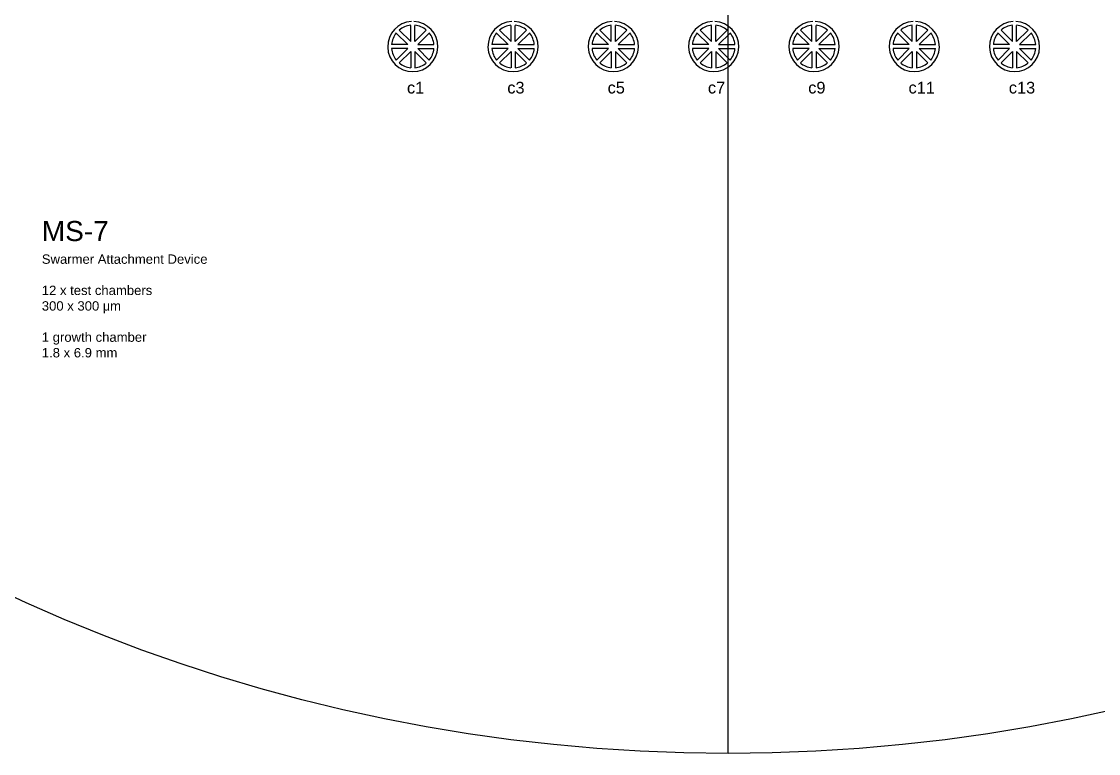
# Model space of a CAD drawing. Extents: x 1828 to 103828, y 11639 to 113639.
# Drawn here: x 31699 to 63908, y 11639 to 33539 of the extents above; entities that cross this region are included whole.
import ezdxf

# ---------------------------------------------------------------- set-up
doc = ezdxf.new("R2010")
doc.units = 13
for name, color, linetype in [('Control - FILL', 40, 'Continuous'), ('Control - SU8', 10, 'Continuous'), ('Flow - SU8', 140, 'Continuous'), ('OPAQUE', 10, 'Continuous')]:
    doc.layers.add(name, color=color, linetype=linetype)
doc.styles.get("Standard").update_dxf_attribs({"font": 'arial.ttf', "height": 250})

msp = doc.modelspace()

# ---------------------------------------------------------------- linework, layer by layer
msp.add_line((52828, 11639), (52828, 113639))
msp.add_line((52828, 11639), (52828, 113639))
at = {"layer": 'Control - FILL'}
for p, q in [((43251, 32851), (42907, 33195)), ((43338, 32938), (42994, 33282)), ((43338, 32938), (43338, 33424)), ((43461, 32938), (43461, 33424)), ((43461, 32938), (43805, 33282)), ((43547, 32851), (43891, 33195)), ((46251, 32851), (45907, 33195)), ((46338, 32938), (45994, 33282)), ((46338, 32938), (46338, 33424)), ((46461, 32938), (46461, 33424)), ((46461, 32938), (46805, 33282)), ((46547, 32851), (46891, 33195)), ((49251, 32851), (48907, 33195)), ((49338, 32938), (48994, 33282)), ((49338, 32938), (49338, 33424)), ((49461, 32938), (49461, 33424)), ((49461, 32938), (49805, 33282)), ((49547, 32851), (49891, 33195)), ((52251, 32851), (51907, 33195)), ((52338, 32938), (51994, 33282)), ((52338, 32938), (52338, 33424)), ((52461, 32938), (52461, 33424)), ((52461, 32938), (52805, 33282)), ((52547, 32851), (52891, 33195)), ((55251, 32851), (54907, 33195)), ((55338, 32938), (54994, 33282)), ((55338, 32938), (55338, 33424)), ((55461, 32938), (55461, 33424)), ((55461, 32938), (55805, 33282)), ((55547, 32851), (55891, 33195)), ((58251, 32851), (57907, 33195)), ((58338, 32938), (57994, 33282)), ((58338, 32938), (58338, 33424)), ((58461, 32938), (58461, 33424)), ((58461, 32938), (58805, 33282)), ((58547, 32851), (58891, 33195)), ((61251, 32851), (60907, 33195)), ((61338, 32938), (60994, 33282)), ((61338, 32938), (61338, 33424)), ((61461, 32938), (61461, 33424)), ((61461, 32938), (61805, 33282)), ((61547, 32851), (61891, 33195)), ((43251, 32851), (42765, 32851)), ((43251, 32728), (42765, 32728)), ((43251, 32728), (42907, 32384)), ((43338, 32642), (42994, 32298)), ((43338, 32642), (43338, 32155)), ((43461, 32642), (43461, 32155)), ((43461, 32642), (43805, 32298)), ((43547, 32851), (44034, 32851)), ((43547, 32728), (44034, 32728)), ((43547, 32728), (43891, 32384)), ((46251, 32851), (45765, 32851)), ((46251, 32728), (45765, 32728)), ((46251, 32728), (45907, 32384)), ((46338, 32642), (45994, 32298)), ((46338, 32642), (46338, 32155)), ((46461, 32642), (46461, 32155)), ((46461, 32642), (46805, 32298)), ((46547, 32851), (47034, 32851)), ((46547, 32728), (47034, 32728)), ((46547, 32728), (46891, 32384)), ((49251, 32851), (48765, 32851)), ((49251, 32728), (48765, 32728)), ((49251, 32728), (48907, 32384)), ((49338, 32642), (48994, 32298)), ((49338, 32642), (49338, 32155)), ((49461, 32642), (49461, 32155)), ((49461, 32642), (49805, 32298)), ((49547, 32851), (50034, 32851)), ((49547, 32728), (50034, 32728)), ((49547, 32728), (49891, 32384)), ((52251, 32851), (51765, 32851)), ((52251, 32728), (51765, 32728)), ((52251, 32728), (51907, 32384)), ((52338, 32642), (51994, 32298)), ((52338, 32642), (52338, 32155)), ((52461, 32642), (52461, 32155)), ((52461, 32642), (52805, 32298)), ((52547, 32851), (53034, 32851)), ((52547, 32728), (53034, 32728)), ((52547, 32728), (52891, 32384)), ((55251, 32851), (54765, 32851)), ((55251, 32728), (54765, 32728)), ((55251, 32728), (54907, 32384)), ((55338, 32642), (54994, 32298)), ((55338, 32642), (55338, 32155)), ((55461, 32642), (55461, 32155)), ((55461, 32642), (55805, 32298)), ((55547, 32851), (56034, 32851)), ((55547, 32728), (56034, 32728)), ((55547, 32728), (55891, 32384)), ((58251, 32851), (57765, 32851)), ((58251, 32728), (57765, 32728)), ((58251, 32728), (57907, 32384)), ((58338, 32642), (57994, 32298)), ((58338, 32642), (58338, 32155)), ((58461, 32642), (58461, 32155)), ((58461, 32642), (58805, 32298)), ((58547, 32851), (59034, 32851)), ((58547, 32728), (59034, 32728)), ((58547, 32728), (58891, 32384)), ((61251, 32851), (60765, 32851)), ((61251, 32728), (60765, 32728)), ((61251, 32728), (60907, 32384)), ((61338, 32642), (60994, 32298)), ((61338, 32642), (61338, 32155)), ((61461, 32642), (61461, 32155)), ((61461, 32642), (61805, 32298)), ((61547, 32851), (62034, 32851)), ((61547, 32728), (62034, 32728)), ((61547, 32728), (61891, 32384))]:
    msp.add_line(p, q, dxfattribs=at)
for centre, start, end in [((43399, 32790), 140.5177, 174.4823), ((43399, 32790), 95.5177, 129.4823), ((43399, 32790), 50.5177, 84.4823), ((43399, 32790), 5.5177, 39.4823), ((46399, 32790), 140.5177, 174.4823), ((46399, 32790), 95.5177, 129.4823), ((46399, 32790), 50.5177, 84.4823), ((46399, 32790), 5.5177, 39.4823), ((49399, 32790), 140.5177, 174.4823), ((49399, 32790), 95.5177, 129.4823), ((49399, 32790), 50.5177, 84.4823), ((49399, 32790), 5.5177, 39.4823), ((52399, 32790), 140.5177, 174.4823), ((52399, 32790), 95.5177, 129.4823), ((52399, 32790), 50.5177, 84.4823), ((52399, 32790), 5.5177, 39.4823), ((55399, 32790), 140.5177, 174.4823), ((55399, 32790), 95.5177, 129.4823), ((55399, 32790), 50.5177, 84.4823), ((55399, 32790), 5.5177, 39.4823), ((58399, 32790), 140.5177, 174.4823), ((58399, 32790), 95.5177, 129.4823), ((58399, 32790), 50.5177, 84.4823), ((58399, 32790), 5.5177, 39.4823), ((61399, 32790), 140.5177, 174.4823), ((61399, 32790), 95.5177, 129.4823), ((61399, 32790), 50.5177, 84.4823), ((61399, 32790), 5.5177, 39.4823), ((43399, 32790), 185.5177, 219.4823), ((43399, 32790), 320.5177, 354.4823), ((46399, 32790), 185.5177, 219.4823), ((46399, 32790), 320.5177, 354.4823), ((49399, 32790), 185.5177, 219.4823), ((49399, 32790), 320.5177, 354.4823), ((52399, 32790), 185.5177, 219.4823), ((52399, 32790), 320.5177, 354.4823), ((55399, 32790), 185.5177, 219.4823), ((55399, 32790), 320.5177, 354.4823), ((58399, 32790), 185.5177, 219.4823), ((58399, 32790), 320.5177, 354.4823), ((61399, 32790), 185.5177, 219.4823), ((61399, 32790), 320.5177, 354.4823), ((43399, 32790), 230.5177, 264.4823), ((43399, 32790), 275.5177, 309.4823), ((46399, 32790), 230.5177, 264.4823), ((46399, 32790), 275.5177, 309.4823), ((49399, 32790), 230.5177, 264.4823), ((49399, 32790), 275.5177, 309.4823), ((52399, 32790), 230.5177, 264.4823), ((52399, 32790), 275.5177, 309.4823), ((55399, 32790), 230.5177, 264.4823), ((55399, 32790), 275.5177, 309.4823), ((58399, 32790), 230.5177, 264.4823), ((58399, 32790), 275.5177, 309.4823), ((61399, 32790), 230.5177, 264.4823), ((61399, 32790), 275.5177, 309.4823)]:
    msp.add_arc(centre, 638, start, end, dxfattribs=at)
at = {"layer": 'Control - SU8'}
for centre in [(43399, 32790), (46399, 32790), (49399, 32790), (52399, 32790), (55399, 32790), (58399, 32790), (61399, 32790)]:
    msp.add_arc(centre, 750, 92.866, 87.134, dxfattribs=at)
at = {"layer": 'OPAQUE'}
msp.add_circle((52828, 62639), 51000, dxfattribs=at)

# ---------------------------------------------------------------- texts
at = {"layer": 'Control - SU8', "char_height": 350, "attachment_point": 1}
for s, insert in [('c1', (43227, 31735)), ('c3', (46227, 31735)), ('c5', (49227, 31735)), ('c7', (52227, 31735)), ('c9', (55227, 31735)), ('c11', (58227, 31735)), ('c13', (61227, 31735))]:
    msp.add_mtext_dynamic_manual_height_columns(s, width=6.63, gutter_width=12.5, heights=[0], dxfattribs=dict(at, insert=insert))
at = {"layer": 'Flow - SU8', "insert": (32305, 27570), "char_height": 280, "attachment_point": 1}
msp.add_mtext_dynamic_manual_height_columns('{\\H2.1429x;MS-7\\H0.83333x;\\P}Swarmer Attachment Device\\P\\P12 x test chambers\\P300 x 300 {\\fSymbol|b0|i0|c2|p18;m}m\\P\\P1 growth chamber\\P1.8 x 6.9 mm', width=6473.16, gutter_width=12.5, heights=[4737], dxfattribs=at)

doc.saveas('drawing.dxf')
